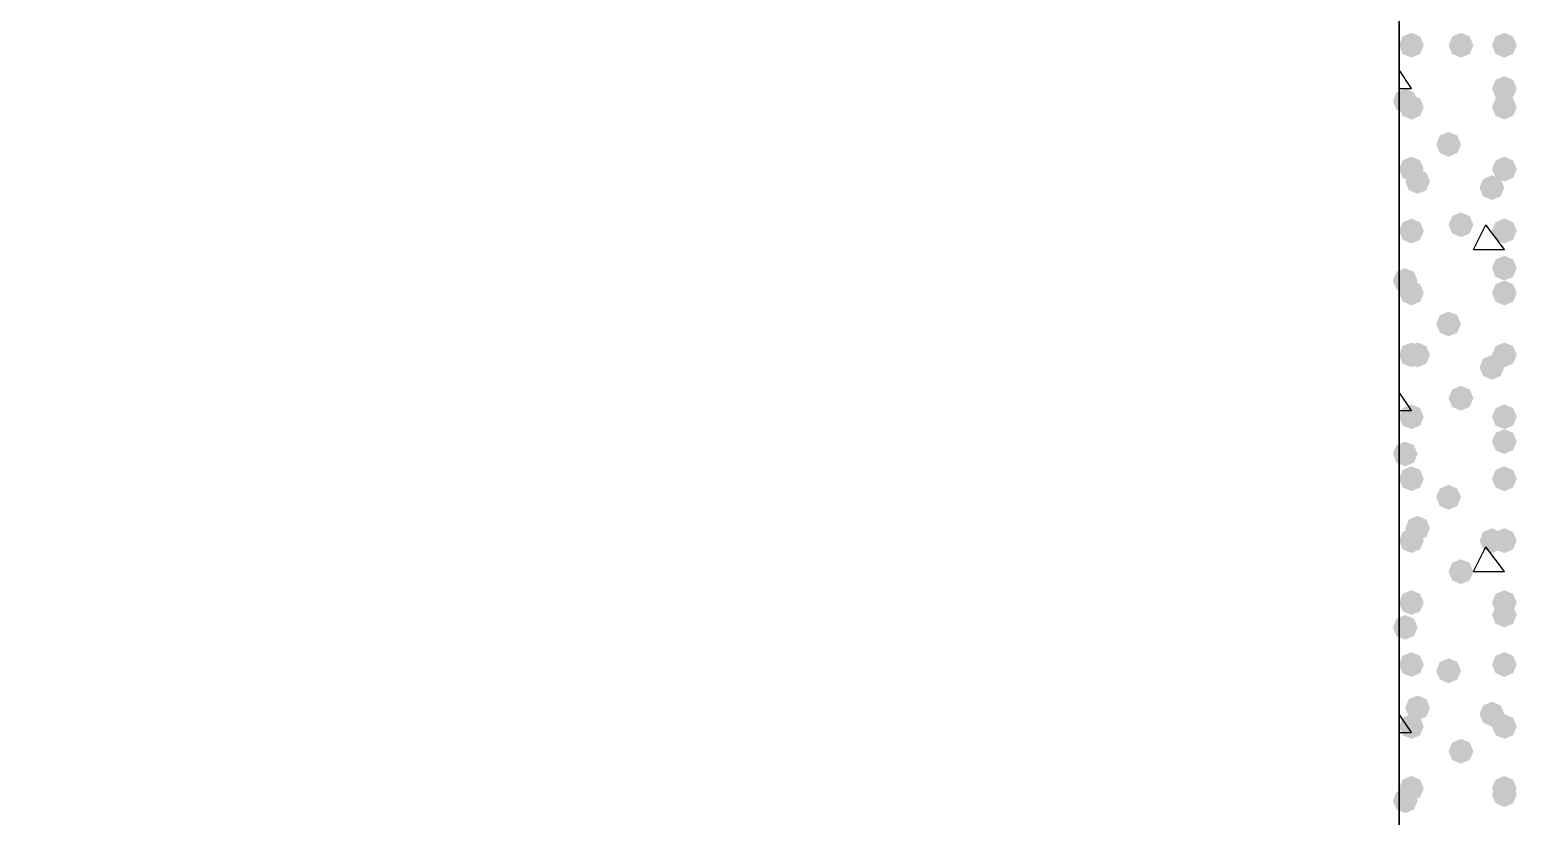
# Model space of a CAD drawing. Header units: millimetres. Extents: x 0 to 420, y 0 to 297.
# Drawn here: x 206.63 to 216.79, y 196.24 to 201.61 of the extents above; entities that cross this region are included whole.
import ezdxf

# ---------------------------------------------------------------- set-up
doc = ezdxf.new("R2010")
doc.units = ezdxf.units.MM
doc.layers.get('0').update_dxf_attribs({"linetype": 'CONTINUOUS'})

msp = doc.modelspace()

# ---------------------------------------------------------------- hatches: boundary and pattern name
at = {"true_color": 0x000008}
for points in [[(216.154, 201.506667), (216.129129, 201.446871), (216.069333, 201.422), (216.009538, 201.446871), (215.984667, 201.506667), (216.009537, 201.566462), (216.069333, 201.591333), (216.129129, 201.566463)], [(216.492667, 201.506667), (216.467796, 201.446871), (216.408, 201.422), (216.348204, 201.446871), (216.323333, 201.506667), (216.348204, 201.566462), (216.408, 201.591333), (216.467796, 201.566463)], [(216.789, 201.506667), (216.764129, 201.446871), (216.704333, 201.422), (216.644538, 201.446871), (216.619667, 201.506667), (216.644537, 201.566462), (216.704333, 201.591333), (216.764129, 201.566463)], [(216.789, 201.210333), (216.764129, 201.150537), (216.704333, 201.125667), (216.644538, 201.150537), (216.619667, 201.210333), (216.644537, 201.270129), (216.704333, 201.295), (216.764129, 201.270129)], [(216.111667, 201.125667), (216.086796, 201.065871), (216.027, 201.041), (215.967204, 201.065871), (215.942333, 201.125667), (215.967204, 201.185462), (216.027, 201.210333), (216.086796, 201.185463)], [(216.154, 201.083333), (216.129129, 201.023537), (216.069333, 200.998667), (216.009538, 201.023537), (215.984667, 201.083333), (216.009537, 201.143129), (216.069333, 201.168), (216.129129, 201.143129)], [(216.789, 201.083333), (216.764129, 201.023537), (216.704333, 200.998667), (216.644538, 201.023537), (216.619667, 201.083333), (216.644537, 201.143129), (216.704333, 201.168), (216.764129, 201.143129)], [(216.408, 200.829333), (216.383129, 200.769537), (216.323333, 200.744667), (216.263537, 200.769537), (216.238667, 200.829333), (216.263537, 200.889129), (216.323333, 200.914), (216.383129, 200.889129)], [(216.154, 200.66), (216.129129, 200.600204), (216.069333, 200.575333), (216.009538, 200.600204), (215.984667, 200.66), (216.009537, 200.719796), (216.069333, 200.744667), (216.129129, 200.719796)], [(216.789, 200.66), (216.764129, 200.600204), (216.704333, 200.575333), (216.644538, 200.600204), (216.619667, 200.66), (216.644537, 200.719796), (216.704333, 200.744667), (216.764129, 200.719796)], [(216.196333, 200.575333), (216.171462, 200.515537), (216.111667, 200.490667), (216.051871, 200.515537), (216.027, 200.575333), (216.051871, 200.635129), (216.111667, 200.66), (216.171462, 200.635129)], [(216.704333, 200.533), (216.679463, 200.473204), (216.619667, 200.448333), (216.559871, 200.473204), (216.535, 200.533), (216.559871, 200.592796), (216.619667, 200.617667), (216.679462, 200.592796)], [(216.492667, 200.279), (216.467796, 200.219204), (216.408, 200.194333), (216.348204, 200.219204), (216.323333, 200.279), (216.348204, 200.338796), (216.408, 200.363667), (216.467796, 200.338796)], [(216.154, 200.236667), (216.129129, 200.176871), (216.069333, 200.152), (216.009538, 200.176871), (215.984667, 200.236667), (216.009537, 200.296462), (216.069333, 200.321333), (216.129129, 200.296463)], [(216.789, 200.236667), (216.764129, 200.176871), (216.704333, 200.152), (216.644538, 200.176871), (216.619667, 200.236667), (216.644537, 200.296462), (216.704333, 200.321333), (216.764129, 200.296463)], [(216.789, 199.982667), (216.764129, 199.922871), (216.704333, 199.898), (216.644538, 199.922871), (216.619667, 199.982667), (216.644537, 200.042462), (216.704333, 200.067333), (216.764129, 200.042463)], [(216.111667, 199.898), (216.086796, 199.838204), (216.027, 199.813333), (215.967204, 199.838204), (215.942333, 199.898), (215.967204, 199.957796), (216.027, 199.982667), (216.086796, 199.957796)], [(216.154, 199.813333), (216.129129, 199.753537), (216.069333, 199.728667), (216.009538, 199.753537), (215.984667, 199.813333), (216.009537, 199.873129), (216.069333, 199.898), (216.129129, 199.873129)], [(216.789, 199.813333), (216.764129, 199.753537), (216.704333, 199.728667), (216.644538, 199.753537), (216.619667, 199.813333), (216.644537, 199.873129), (216.704333, 199.898), (216.764129, 199.873129)], [(216.408, 199.601667), (216.383129, 199.541871), (216.323333, 199.517), (216.263537, 199.541871), (216.238667, 199.601667), (216.263537, 199.661462), (216.323333, 199.686333), (216.383129, 199.661463)], [(216.154, 199.39), (216.129129, 199.330204), (216.069333, 199.305333), (216.009538, 199.330204), (215.984667, 199.39), (216.009537, 199.449796), (216.069333, 199.474667), (216.129129, 199.449796)], [(216.196333, 199.39), (216.171462, 199.330204), (216.111667, 199.305333), (216.051871, 199.330204), (216.027, 199.39), (216.051871, 199.449796), (216.111667, 199.474667), (216.171462, 199.449796)], [(216.789, 199.39), (216.764129, 199.330204), (216.704333, 199.305333), (216.644538, 199.330204), (216.619667, 199.39), (216.644537, 199.449796), (216.704333, 199.474667), (216.764129, 199.449796)], [(216.704333, 199.305333), (216.679463, 199.245537), (216.619667, 199.220667), (216.559871, 199.245537), (216.535, 199.305333), (216.559871, 199.365129), (216.619667, 199.39), (216.679462, 199.365129)], [(216.492667, 199.093667), (216.467796, 199.033871), (216.408, 199.009), (216.348204, 199.033871), (216.323333, 199.093667), (216.348204, 199.153462), (216.408, 199.178333), (216.467796, 199.153463)], [(216.154, 198.966667), (216.129129, 198.906871), (216.069333, 198.882), (216.009538, 198.906871), (215.984667, 198.966667), (216.009537, 199.026462), (216.069333, 199.051333), (216.129129, 199.026463)], [(216.789, 198.966667), (216.764129, 198.906871), (216.704333, 198.882), (216.644538, 198.906871), (216.619667, 198.966667), (216.644537, 199.026462), (216.704333, 199.051333), (216.764129, 199.026463)], [(216.789, 198.797333), (216.764129, 198.737537), (216.704333, 198.712667), (216.644538, 198.737537), (216.619667, 198.797333), (216.644537, 198.857129), (216.704333, 198.882), (216.764129, 198.857129)], [(216.111667, 198.712667), (216.086796, 198.652871), (216.027, 198.628), (215.967204, 198.652871), (215.942333, 198.712667), (215.967204, 198.772462), (216.027, 198.797333), (216.086796, 198.772463)], [(216.154, 198.543333), (216.129129, 198.483537), (216.069333, 198.458667), (216.009538, 198.483537), (215.984667, 198.543333), (216.009537, 198.603129), (216.069333, 198.628), (216.129129, 198.603129)], [(216.789, 198.543333), (216.764129, 198.483537), (216.704333, 198.458667), (216.644538, 198.483537), (216.619667, 198.543333), (216.644537, 198.603129), (216.704333, 198.628), (216.764129, 198.603129)], [(216.408, 198.416333), (216.383129, 198.356537), (216.323333, 198.331667), (216.263537, 198.356537), (216.238667, 198.416333), (216.263537, 198.476129), (216.323333, 198.501), (216.383129, 198.476129)], [(216.154, 198.12), (216.129129, 198.060204), (216.069333, 198.035333), (216.009538, 198.060204), (215.984667, 198.12), (216.009537, 198.179796), (216.069333, 198.204667), (216.129129, 198.179796)], [(216.196333, 198.204667), (216.171462, 198.144871), (216.111667, 198.12), (216.051871, 198.144871), (216.027, 198.204667), (216.051871, 198.264462), (216.111667, 198.289333), (216.171462, 198.264463)], [(216.704333, 198.12), (216.679463, 198.060204), (216.619667, 198.035333), (216.559871, 198.060204), (216.535, 198.12), (216.559871, 198.179796), (216.619667, 198.204667), (216.679462, 198.179796)], [(216.789, 198.12), (216.764129, 198.060204), (216.704333, 198.035333), (216.644538, 198.060204), (216.619667, 198.12), (216.644537, 198.179796), (216.704333, 198.204667), (216.764129, 198.179796)], [(216.492667, 197.908333), (216.467796, 197.848537), (216.408, 197.823667), (216.348204, 197.848537), (216.323333, 197.908333), (216.348204, 197.968129), (216.408, 197.993), (216.467796, 197.968129)], [(216.154, 197.696667), (216.129129, 197.636871), (216.069333, 197.612), (216.009538, 197.636871), (215.984667, 197.696667), (216.009537, 197.756462), (216.069333, 197.781333), (216.129129, 197.756463)], [(216.789, 197.696667), (216.764129, 197.636871), (216.704333, 197.612), (216.644538, 197.636871), (216.619667, 197.696667), (216.644537, 197.756462), (216.704333, 197.781333), (216.764129, 197.756463)], [(216.789, 197.612), (216.764129, 197.552204), (216.704333, 197.527333), (216.644538, 197.552204), (216.619667, 197.612), (216.644537, 197.671796), (216.704333, 197.696667), (216.764129, 197.671796)], [(216.111667, 197.527333), (216.086796, 197.467537), (216.027, 197.442667), (215.967204, 197.467537), (215.942333, 197.527333), (215.967204, 197.587129), (216.027, 197.612), (216.086796, 197.587129)], [(216.154, 197.273333), (216.129129, 197.213537), (216.069333, 197.188667), (216.009538, 197.213537), (215.984667, 197.273333), (216.009537, 197.333129), (216.069333, 197.358), (216.129129, 197.333129)], [(216.408, 197.231), (216.383129, 197.171204), (216.323333, 197.146333), (216.263537, 197.171204), (216.238667, 197.231), (216.263537, 197.290796), (216.323333, 197.315667), (216.383129, 197.290796)], [(216.789, 197.273333), (216.764129, 197.213537), (216.704333, 197.188667), (216.644538, 197.213537), (216.619667, 197.273333), (216.644537, 197.333129), (216.704333, 197.358), (216.764129, 197.333129)], [(216.196333, 196.977), (216.171462, 196.917204), (216.111667, 196.892333), (216.051871, 196.917204), (216.027, 196.977), (216.051871, 197.036796), (216.111667, 197.061667), (216.171462, 197.036796)], [(216.704333, 196.934667), (216.679463, 196.874871), (216.619667, 196.85), (216.559871, 196.874871), (216.535, 196.934667), (216.559871, 196.994462), (216.619667, 197.019333), (216.679462, 196.994463)], [(216.154, 196.85), (216.129129, 196.790204), (216.069333, 196.765333), (216.009538, 196.790204), (215.984667, 196.85), (216.009537, 196.909796), (216.069333, 196.934667), (216.129129, 196.909796)], [(216.789, 196.85), (216.764129, 196.790204), (216.704333, 196.765333), (216.644538, 196.790204), (216.619667, 196.85), (216.644537, 196.909796), (216.704333, 196.934667), (216.764129, 196.909796)], [(216.492667, 196.680667), (216.467796, 196.620871), (216.408, 196.596), (216.348204, 196.620871), (216.323333, 196.680667), (216.348204, 196.740462), (216.408, 196.765333), (216.467796, 196.740463)], [(216.154, 196.426667), (216.129129, 196.366871), (216.069333, 196.342), (216.009538, 196.366871), (215.984667, 196.426667), (216.009537, 196.486462), (216.069333, 196.511333), (216.129129, 196.486463)], [(216.789, 196.426667), (216.764129, 196.366871), (216.704333, 196.342), (216.644538, 196.366871), (216.619667, 196.426667), (216.644537, 196.486462), (216.704333, 196.511333), (216.764129, 196.486463)], [(216.789, 196.384333), (216.764129, 196.324537), (216.704333, 196.299667), (216.644538, 196.324537), (216.619667, 196.384333), (216.644537, 196.444129), (216.704333, 196.469), (216.764129, 196.444129)], [(216.111667, 196.342), (216.086796, 196.282204), (216.027, 196.257333), (215.967204, 196.282204), (215.942333, 196.342), (215.967204, 196.401796), (216.027, 196.426667), (216.086796, 196.401796)]]:
    msp.add_hatch(color=0, dxfattribs=at).paths.add_polyline_path(points, flags=0)

# ---------------------------------------------------------------- linework, layer by layer
at = {"color": 0, "true_color": 0x0000fd}
msp.add_lwpolyline([(34.459333, 164.380333), (378.46, 164.380333), (378.46, 183.430333), (215.984667, 183.430333), (215.984667, 204.639333), (196.934667, 204.639333), (196.934667, 183.430333), (34.459333, 183.430333)], close=True, dxfattribs=at)
at = {"color": 0, "true_color": 0x000007}
msp.add_lwpolyline([(215.984667, 204.639333), (215.984667, 185.547)], dxfattribs=at)
at = {"color": 0, "true_color": 0x000008}
for points in [[(216.069333, 201.210333), (215.984667, 201.337333)], [(215.984667, 201.210333), (216.069333, 201.210333)], [(216.492667, 200.109667), (216.577333, 200.279)], [(216.704333, 200.109667), (216.577333, 200.279)], [(216.492667, 200.109667), (216.704333, 200.109667)], [(216.069333, 199.009), (215.984667, 199.136)], [(215.984667, 199.009), (216.069333, 199.009)], [(216.492667, 197.908333), (216.577333, 198.077667)], [(216.704333, 197.908333), (216.577333, 198.077667)], [(216.492667, 197.908333), (216.704333, 197.908333)], [(216.069333, 196.807667), (215.984667, 196.934667)], [(215.984667, 196.807667), (216.069333, 196.807667)]]:
    msp.add_lwpolyline(points, dxfattribs=at)

doc.saveas('drawing.dxf')
